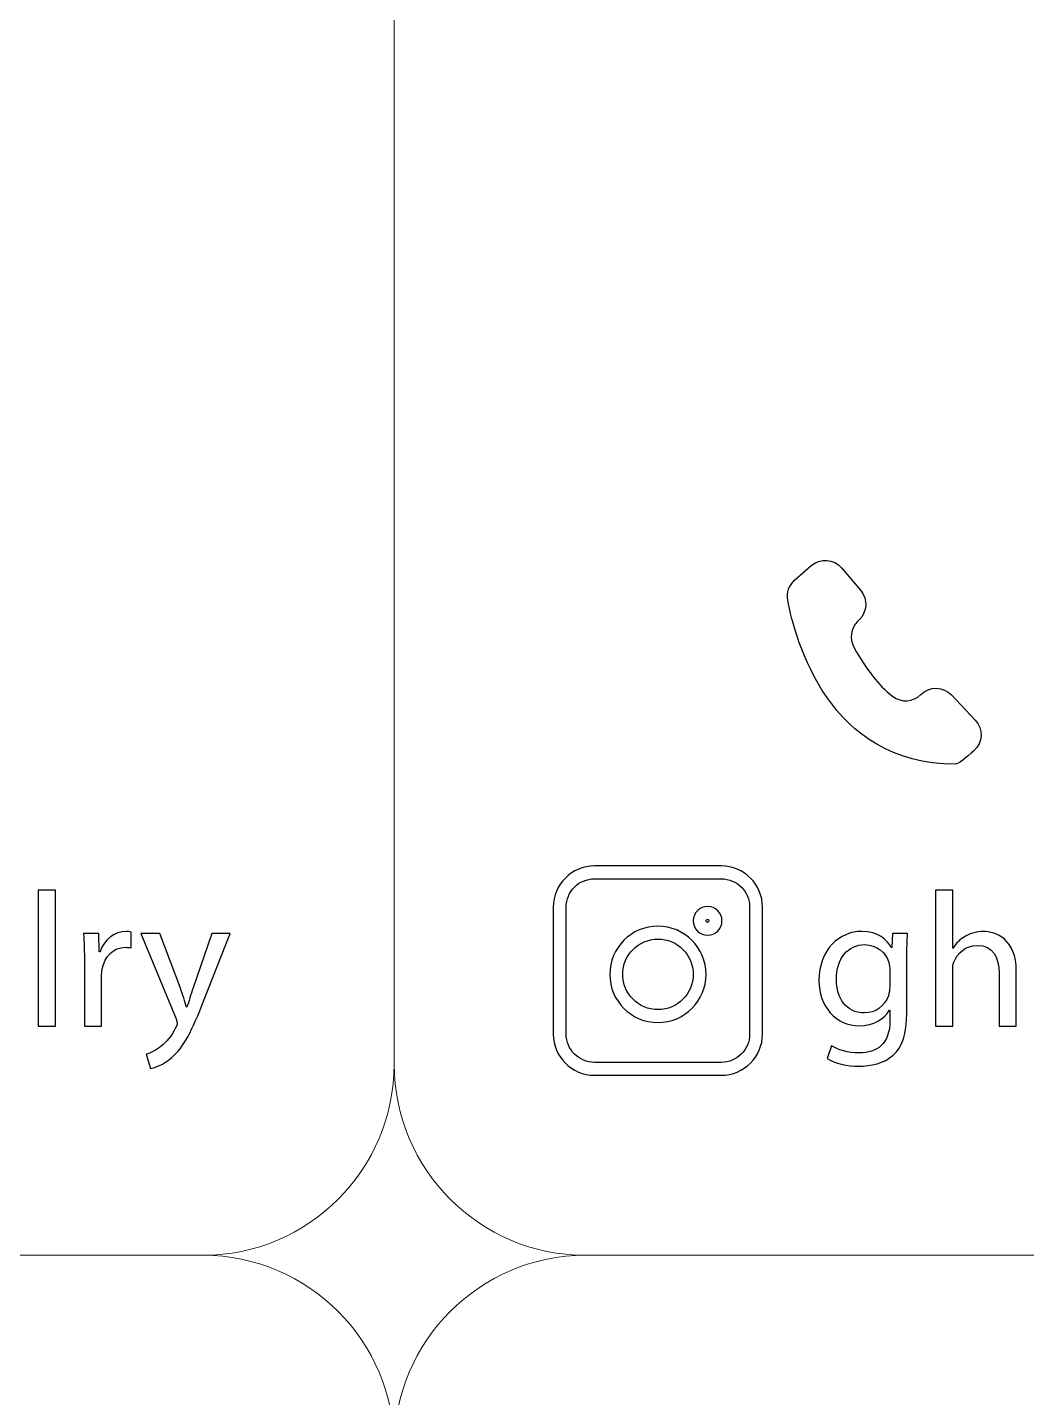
# Model space of a CAD drawing. Header units: millimetres. Extents: x -576 to 618, y 160 to 343.
# Drawn here: x 293.4 to 309.02, y 261.28 to 282.68 of the extents above; entities that cross this region are included whole.
import ezdxf

# ---------------------------------------------------------------- set-up
doc = ezdxf.new("R2010")
doc.units = ezdxf.units.MM
doc.header["$MEASUREMENT"] = 0
doc.layers.add('Layer 1', color=7, linetype='Continuous')

msp = doc.modelspace()

# ---------------------------------------------------------------- linework, layer by layer
at = {"layer": 'Layer 1', "color": 250, "lineweight": 18}
for points in [[(262.3217, 303.3001), (262.3217, 303.3001), (296.1517, 303.3001), (296.1517, 303.3001), (297.7957, 303.3001), (299.1367, 301.9591), (299.1367, 300.3151), (299.1367, 300.3151), (299.1367, 266.4851), (299.1367, 266.4851), (299.1367, 264.8411), (297.7957, 263.5001), (296.1517, 263.5001), (296.1517, 263.5001), (262.3217, 263.5001), (262.3217, 263.5001), (260.6777, 263.5001), (259.3367, 264.8411), (259.3367, 266.4851), (259.3367, 266.4851), (259.3367, 300.3151), (259.3367, 300.3151), (259.3367, 301.9591), (260.6777, 303.3001), (262.3217, 303.3001)], [(302.1217, 303.3001), (302.1217, 303.3001), (335.9517, 303.3001), (335.9517, 303.3001), (337.5957, 303.3001), (338.9367, 301.9591), (338.9367, 300.3151), (338.9367, 300.3151), (338.9367, 266.4851), (338.9367, 266.4851), (338.9367, 264.8411), (337.5957, 263.5001), (335.9517, 263.5001), (335.9517, 263.5001), (302.1217, 263.5001), (302.1217, 263.5001), (300.4777, 263.5001), (299.1367, 264.8411), (299.1367, 266.4851), (299.1367, 266.4851), (299.1367, 300.3151), (299.1367, 300.3151), (299.1367, 301.9591), (300.4777, 303.3001), (302.1217, 303.3001)], [(262.3217, 263.5001), (262.3217, 263.5001), (296.1517, 263.5001), (296.1517, 263.5001), (297.7957, 263.5001), (299.1367, 262.1591), (299.1367, 260.5151), (299.1367, 260.5151), (299.1367, 226.6851), (299.1367, 226.6851), (299.1367, 225.0411), (297.7957, 223.7001), (296.1517, 223.7001), (296.1517, 223.7001), (262.3217, 223.7001), (262.3217, 223.7001), (260.6777, 223.7001), (259.3367, 225.0411), (259.3367, 226.6851), (259.3367, 226.6851), (259.3367, 260.5151), (259.3367, 260.5151), (259.3367, 262.1591), (260.6777, 263.5001), (262.3217, 263.5001)], [(302.1217, 263.5001), (302.1217, 263.5001), (335.9517, 263.5001), (335.9517, 263.5001), (337.5957, 263.5001), (338.9367, 262.1591), (338.9367, 260.5151), (338.9367, 260.5151), (338.9367, 226.6851), (338.9367, 226.6851), (338.9367, 225.0411), (337.5957, 223.7001), (335.9517, 223.7001), (335.9517, 223.7001), (302.1217, 223.7001), (302.1217, 223.7001), (300.4777, 223.7001), (299.1367, 225.0411), (299.1367, 226.6851), (299.1367, 226.6851), (299.1367, 260.5151), (299.1367, 260.5151), (299.1367, 262.1591), (300.4777, 263.5001), (302.1217, 263.5001)]]:
    msp.add_open_spline(points, degree=3, knots=[0, 0, 0, 0, 0.125, 0.125, 0.125, 0.25, 0.25, 0.25, 0.375, 0.375, 0.375, 0.5, 0.5, 0.5, 0.625, 0.625, 0.625, 0.75, 0.75, 0.75, 0.875, 0.875, 0.875, 1, 1, 1, 1], dxfattribs=at)
at = {"layer": 'Layer 1', "color": 230}
for points, knots in [([(306.3781, 273.4016), (306.3781, 273.4016), (306.4074, 273.4304), (306.4074, 273.4304), (306.5313, 273.5527), (306.5407, 273.7498), (306.428, 273.8828), (306.428, 273.8828), (306.1285, 274.2381), (306.1285, 274.2381), (306.0077, 274.3811), (305.7934, 274.3967), (305.6533, 274.2734), (305.6533, 274.2734), (305.3956, 274.0463), (305.3956, 274.0463), (305.307, 273.9683), (305.2667, 273.85), (305.2886, 273.7337), (305.405, 273.109), (305.926, 271.172), (307.9057, 271.172), (307.9503, 271.172), (308.0779, 271.2753), (308.1984, 271.3824), (308.3394, 271.5084), (308.3488, 271.7253), (308.2187, 271.8619), (308.2187, 271.8619), (307.8455, 272.2541), (307.8455, 272.2541), (307.7166, 272.3898), (307.501, 272.3927), (307.3684, 272.26), (307.2502, 272.1417), (307.0639, 272.1284), (306.931, 272.2295), (306.7709, 272.3511), (306.5534, 272.5779), (306.321, 272.9998), (306.2486, 273.1312), (306.2714, 273.2966), (306.3781, 273.4016)], [0, 0, 0, 0, 0.0714286, 0.0714286, 0.0714286, 0.1428571, 0.1428571, 0.1428571, 0.2142857, 0.2142857, 0.2142857, 0.2857143, 0.2857143, 0.2857143, 0.3571429, 0.3571429, 0.3571429, 0.4285714, 0.4285714, 0.4285714, 0.5, 0.5, 0.5, 0.5714286, 0.5714286, 0.5714286, 0.6428571, 0.6428571, 0.6428571, 0.7142857, 0.7142857, 0.7142857, 0.7857143, 0.7857143, 0.7857143, 0.8571429, 0.8571429, 0.8571429, 0.9285714, 0.9285714, 0.9285714, 1, 1, 1, 1]), ([(304.2485, 266.3125), (304.2485, 266.3125), (302.2676, 266.3125), (302.2676, 266.3125), (302.0899, 266.3125), (301.9287, 266.3848), (301.8122, 266.5012), (301.6952, 266.6178), (301.623, 266.779), (301.623, 266.9569), (301.623, 266.9569), (301.623, 268.9382), (301.623, 268.9382), (301.623, 269.116), (301.6951, 269.277), (301.8117, 269.3937), (301.9288, 269.5107), (302.0899, 269.5829), (302.2676, 269.5829), (302.2676, 269.5829), (304.2485, 269.5829), (304.2485, 269.5829), (304.4263, 269.5829), (304.5874, 269.5107), (304.704, 269.3941), (304.821, 269.277), (304.8932, 269.116), (304.8932, 268.9382), (304.8932, 268.9382), (304.8932, 266.9569), (304.8932, 266.9569), (304.8932, 266.779), (304.8209, 266.6178), (304.7044, 266.5012), (304.5874, 266.3848), (304.4263, 266.3125), (304.2485, 266.3125)], [0, 0, 0, 0, 0.0833333, 0.0833333, 0.0833333, 0.1666667, 0.1666667, 0.1666667, 0.25, 0.25, 0.25, 0.3333333, 0.3333333, 0.3333333, 0.4166667, 0.4166667, 0.4166667, 0.5, 0.5, 0.5, 0.5833333, 0.5833333, 0.5833333, 0.6666667, 0.6666667, 0.6666667, 0.75, 0.75, 0.75, 0.8333333, 0.8333333, 0.8333333, 0.9166667, 0.9166667, 0.9166667, 1, 1, 1, 1]), ([(302.2676, 266.5142), (302.2676, 266.5142), (304.2485, 266.5142), (304.2485, 266.5142), (304.3711, 266.5142), (304.482, 266.5637), (304.562, 266.6436), (304.6419, 266.7239), (304.6915, 266.8346), (304.6915, 266.9569), (304.6915, 266.9569), (304.6915, 268.9382), (304.6915, 268.9382), (304.6915, 269.0608), (304.642, 269.1717), (304.5621, 269.2517), (304.482, 269.3317), (304.3711, 269.3812), (304.2485, 269.3812), (304.2485, 269.3812), (302.2676, 269.3812), (302.2676, 269.3812), (302.145, 269.3812), (302.0341, 269.3317), (301.9541, 269.2517), (301.8741, 269.1717), (301.8246, 269.0608), (301.8246, 268.9382), (301.8246, 268.9382), (301.8246, 266.9569), (301.8246, 266.9569), (301.8246, 266.8346), (301.8742, 266.7239), (301.9544, 266.6438), (302.0341, 266.5637), (302.145, 266.5142), (302.2676, 266.5142)], [0, 0, 0, 0, 0.0833333, 0.0833333, 0.0833333, 0.1666667, 0.1666667, 0.1666667, 0.25, 0.25, 0.25, 0.3333333, 0.3333333, 0.3333333, 0.4166667, 0.4166667, 0.4166667, 0.5, 0.5, 0.5, 0.5833333, 0.5833333, 0.5833333, 0.6666667, 0.6666667, 0.6666667, 0.75, 0.75, 0.75, 0.8333333, 0.8333333, 0.8333333, 0.9166667, 0.9166667, 0.9166667, 1, 1, 1, 1]), ([(293.571, 269.2022), (293.571, 269.2022), (293.8406, 269.2022), (293.8406, 269.2022), (293.8406, 269.2022), (293.8406, 267.0793), (293.8406, 267.0793), (293.8406, 267.0793), (293.571, 267.0793), (293.571, 267.0793), (293.571, 267.0793), (293.571, 269.2022), (293.571, 269.2022)], [0, 0, 0, 0, 0.25, 0.25, 0.25, 0.5, 0.5, 0.5, 0.75, 0.75, 0.75, 1, 1, 1, 1]), ([(307.5963, 269.2023), (307.5963, 269.2023), (307.8662, 269.2023), (307.8662, 269.2023), (307.8662, 269.2023), (307.8662, 268.299), (307.8662, 268.299), (307.8662, 268.299), (307.8721, 268.299), (307.8721, 268.299), (307.9152, 268.3742), (307.9826, 268.4401), (308.0653, 268.4847), (308.1451, 268.5296), (308.24, 268.5592), (308.3414, 268.5592), (308.5407, 268.5592), (308.8597, 268.4401), (308.8597, 267.9405), (308.8597, 267.9405), (308.8597, 267.0794), (308.8597, 267.0794), (308.8597, 267.0794), (308.5897, 267.0794), (308.5897, 267.0794), (308.5897, 267.0794), (308.5897, 267.9106), (308.5897, 267.9106), (308.5897, 268.1436), (308.5008, 268.3411), (308.2462, 268.3411), (308.0715, 268.3411), (307.9336, 268.2214), (307.8846, 268.0778), (307.8694, 268.0423), (307.8662, 268.0032), (307.8662, 267.9524), (307.8662, 267.9524), (307.8662, 267.0794), (307.8662, 267.0794), (307.8662, 267.0794), (307.5963, 267.0794), (307.5963, 267.0794), (307.5963, 267.0794), (307.5963, 269.2023), (307.5963, 269.2023)], [0, 0, 0, 0, 0.0666667, 0.0666667, 0.0666667, 0.1333333, 0.1333333, 0.1333333, 0.2, 0.2, 0.2, 0.2666667, 0.2666667, 0.2666667, 0.3333333, 0.3333333, 0.3333333, 0.4, 0.4, 0.4, 0.4666667, 0.4666667, 0.4666667, 0.5333333, 0.5333333, 0.5333333, 0.6, 0.6, 0.6, 0.6666667, 0.6666667, 0.6666667, 0.7333333, 0.7333333, 0.7333333, 0.8, 0.8, 0.8, 0.8666667, 0.8666667, 0.8666667, 0.9333333, 0.9333333, 0.9333333, 1, 1, 1, 1]), ([(304.2599, 268.7245), (304.2599, 268.6624), (304.2347, 268.6061), (304.194, 268.5654), (304.1534, 268.5247), (304.097, 268.4995), (304.0349, 268.4995), (303.9728, 268.4995), (303.9165, 268.5247), (303.8758, 268.5654), (303.8351, 268.6061), (303.8099, 268.6624), (303.8099, 268.7245), (303.8099, 268.7866), (303.8351, 268.8429), (303.8758, 268.8836), (303.9165, 268.9243), (303.9728, 268.9495), (304.0349, 268.9495), (304.097, 268.9495), (304.1534, 268.9243), (304.194, 268.8836), (304.2347, 268.8429), (304.2599, 268.7866), (304.2599, 268.7245)], [0, 0, 0, 0, 0.125, 0.125, 0.125, 0.25, 0.25, 0.25, 0.375, 0.375, 0.375, 0.5, 0.5, 0.5, 0.625, 0.625, 0.625, 0.75, 0.75, 0.75, 0.875, 0.875, 0.875, 1, 1, 1, 1]), ([(304.0115, 267.8887), (304.0115, 267.6814), (303.9271, 267.4932), (303.7907, 267.3569), (303.6548, 267.2204), (303.4666, 267.1361), (303.2588, 267.1361), (303.0511, 267.1361), (302.8628, 267.2205), (302.7267, 267.3565), (302.5905, 267.4927), (302.5063, 267.681), (302.5063, 267.8887), (302.5063, 268.0963), (302.5906, 268.2844), (302.7267, 268.4207), (302.8629, 268.5574), (303.0511, 268.6416), (303.2588, 268.6416), (303.4663, 268.6416), (303.6546, 268.5572), (303.791, 268.4207), (303.9272, 268.2844), (304.0115, 268.0963), (304.0115, 267.8887)], [0, 0, 0, 0, 0.125, 0.125, 0.125, 0.25, 0.25, 0.25, 0.375, 0.375, 0.375, 0.5, 0.5, 0.5, 0.625, 0.625, 0.625, 0.75, 0.75, 0.75, 0.875, 0.875, 0.875, 1, 1, 1, 1]), ([(304.0515, 268.708), (304.0556, 268.7121), (304.0583, 268.7181), (304.0583, 268.7245), (304.0583, 268.731), (304.0556, 268.7369), (304.0515, 268.7411), (304.0473, 268.7452), (304.0414, 268.7479), (304.0349, 268.7479), (304.0285, 268.7479), (304.0225, 268.7452), (304.0184, 268.7411), (304.0142, 268.7369), (304.0116, 268.731), (304.0116, 268.7245), (304.0116, 268.7181), (304.0142, 268.7121), (304.0184, 268.708), (304.0225, 268.7038), (304.0285, 268.7012), (304.0349, 268.7012), (304.0414, 268.7012), (304.0473, 268.7038), (304.0515, 268.708)], [0, 0, 0, 0, 0.125, 0.125, 0.125, 0.25, 0.25, 0.25, 0.375, 0.375, 0.375, 0.5, 0.5, 0.5, 0.625, 0.625, 0.625, 0.75, 0.75, 0.75, 0.875, 0.875, 0.875, 1, 1, 1, 1]), ([(294.2948, 268.0752), (294.2948, 268.2456), (294.2914, 268.3922), (294.2823, 268.5264), (294.2823, 268.5264), (294.5186, 268.5264), (294.5186, 268.5264), (294.5186, 268.5264), (294.5276, 268.2425), (294.5276, 268.2425), (294.5276, 268.2425), (294.5401, 268.2425), (294.5401, 268.2425), (294.6075, 268.4368), (294.7697, 268.5595), (294.951, 268.5595), (294.9816, 268.5595), (295.0031, 268.5563), (295.0277, 268.5504), (295.0277, 268.5504), (295.0277, 268.3024), (295.0277, 268.3024), (295, 268.3083), (294.9722, 268.3114), (294.9357, 268.3114), (294.7453, 268.3114), (294.6106, 268.171), (294.5738, 267.9735), (294.5675, 267.9376), (294.5613, 267.8958), (294.5613, 267.8509), (294.5613, 267.8509), (294.5613, 267.0796), (294.5613, 267.0796), (294.5613, 267.0796), (294.2948, 267.0796), (294.2948, 267.0796), (294.2948, 267.0796), (294.2948, 268.0752), (294.2948, 268.0752)], [0, 0, 0, 0, 0.0769231, 0.0769231, 0.0769231, 0.1538462, 0.1538462, 0.1538462, 0.2307692, 0.2307692, 0.2307692, 0.3076923, 0.3076923, 0.3076923, 0.3846154, 0.3846154, 0.3846154, 0.4615385, 0.4615385, 0.4615385, 0.5384615, 0.5384615, 0.5384615, 0.6153846, 0.6153846, 0.6153846, 0.6923077, 0.6923077, 0.6923077, 0.7692308, 0.7692308, 0.7692308, 0.8461538, 0.8461538, 0.8461538, 0.9230769, 0.9230769, 0.9230769, 1, 1, 1, 1]), ([(295.4722, 268.5265), (295.4722, 268.5265), (295.7969, 267.6716), (295.7969, 267.6716), (295.8306, 267.5758), (295.8678, 267.4622), (295.8921, 267.3755), (295.8921, 267.3755), (295.898, 267.3755), (295.898, 267.3755), (295.9258, 267.4622), (295.9564, 267.5726), (295.9932, 267.6775), (295.9932, 267.6775), (296.2875, 268.5265), (296.2875, 268.5265), (296.2875, 268.5265), (296.5726, 268.5265), (296.5726, 268.5265), (296.5726, 268.5265), (296.168, 267.495), (296.168, 267.495), (295.9748, 266.9989), (295.8429, 266.7446), (295.6591, 266.5892), (295.5274, 266.4756), (295.3954, 266.4307), (295.328, 266.4185), (295.328, 266.4185), (295.2604, 266.6401), (295.2604, 266.6401), (295.328, 266.6609), (295.4166, 266.7028), (295.4965, 266.7683), (295.5702, 266.8253), (295.6619, 266.9271), (295.7236, 267.0616), (295.7358, 267.0884), (295.7449, 267.1093), (295.7449, 267.1243), (295.7449, 267.1392), (295.7387, 267.1602), (295.7265, 267.1933), (295.7265, 267.1933), (295.1779, 268.5265), (295.1779, 268.5265), (295.1779, 268.5265), (295.4722, 268.5265), (295.4722, 268.5265)], [0, 0, 0, 0, 0.0625, 0.0625, 0.0625, 0.125, 0.125, 0.125, 0.1875, 0.1875, 0.1875, 0.25, 0.25, 0.25, 0.3125, 0.3125, 0.3125, 0.375, 0.375, 0.375, 0.4375, 0.4375, 0.4375, 0.5, 0.5, 0.5, 0.5625, 0.5625, 0.5625, 0.625, 0.625, 0.625, 0.6875, 0.6875, 0.6875, 0.75, 0.75, 0.75, 0.8125, 0.8125, 0.8125, 0.875, 0.875, 0.875, 0.9375, 0.9375, 0.9375, 1, 1, 1, 1]), ([(303.6487, 267.4992), (303.7483, 267.5985), (303.8098, 267.7364), (303.8098, 267.8887), (303.8098, 268.0412), (303.7481, 268.1793), (303.6484, 268.279), (303.5491, 268.3784), (303.4112, 268.44), (303.2588, 268.44), (303.1067, 268.44), (302.9689, 268.3783), (302.8692, 268.2786), (302.7696, 268.1792), (302.7079, 268.0412), (302.7079, 267.8887), (302.7079, 267.7367), (302.7696, 267.5988), (302.8693, 267.4991), (302.9689, 267.3995), (303.1067, 267.3378), (303.2588, 267.3378), (303.411, 267.3378), (303.5488, 267.3995), (303.6487, 267.4992)], [0, 0, 0, 0, 0.125, 0.125, 0.125, 0.25, 0.25, 0.25, 0.375, 0.375, 0.375, 0.5, 0.5, 0.5, 0.625, 0.625, 0.625, 0.75, 0.75, 0.75, 0.875, 0.875, 0.875, 1, 1, 1, 1]), ([(307.1606, 268.5265), (307.1546, 268.4219), (307.1484, 268.3052), (307.1484, 268.1289), (307.1484, 268.1289), (307.1484, 267.2887), (307.1484, 267.2887), (307.1484, 266.957), (307.081, 266.7533), (306.9369, 266.6278), (306.7927, 266.4965), (306.5843, 266.4544), (306.3971, 266.4544), (306.2192, 266.4544), (306.0232, 266.4965), (305.9035, 266.5742), (305.9035, 266.5742), (305.9712, 266.7745), (305.9712, 266.7745), (306.0692, 266.7146), (306.2223, 266.6609), (306.4065, 266.6609), (306.6822, 266.6609), (306.8848, 266.8013), (306.8848, 267.1664), (306.8848, 267.1664), (306.8848, 267.3274), (306.8848, 267.3274), (306.8848, 267.3274), (306.8785, 267.3274), (306.8785, 267.3274), (306.7958, 267.1932), (306.6364, 267.0855), (306.4065, 267.0855), (306.0383, 267.0855), (305.7749, 267.3904), (305.7749, 267.7911), (305.7749, 268.2815), (306.1028, 268.5595), (306.4433, 268.5595), (306.7006, 268.5595), (306.8417, 268.4279), (306.9063, 268.3084), (306.9063, 268.3084), (306.9122, 268.3084), (306.9122, 268.3084), (306.9122, 268.3084), (306.9247, 268.5265), (306.9247, 268.5265), (306.9247, 268.5265), (307.1606, 268.5265), (307.1606, 268.5265)], [0, 0, 0, 0, 0.0588235, 0.0588235, 0.0588235, 0.1176471, 0.1176471, 0.1176471, 0.1764706, 0.1764706, 0.1764706, 0.2352941, 0.2352941, 0.2352941, 0.2941176, 0.2941176, 0.2941176, 0.3529412, 0.3529412, 0.3529412, 0.4117647, 0.4117647, 0.4117647, 0.4705882, 0.4705882, 0.4705882, 0.5294118, 0.5294118, 0.5294118, 0.5882353, 0.5882353, 0.5882353, 0.6470588, 0.6470588, 0.6470588, 0.7058824, 0.7058824, 0.7058824, 0.7647059, 0.7647059, 0.7647059, 0.8235294, 0.8235294, 0.8235294, 0.8823529, 0.8823529, 0.8823529, 0.9411765, 0.9411765, 0.9411765, 1, 1, 1, 1]), ([(306.8816, 267.9555), (306.8816, 268.0004), (306.8785, 268.0394), (306.8664, 268.0752), (306.817, 268.2275), (306.6853, 268.353), (306.4891, 268.353), (306.2317, 268.353), (306.0477, 268.1408), (306.0477, 267.806), (306.0477, 267.5218), (306.1949, 267.2859), (306.486, 267.2859), (306.6516, 267.2859), (306.8021, 267.3876), (306.8601, 267.5548), (306.8754, 267.5995), (306.8816, 267.6504), (306.8816, 267.6953), (306.8816, 267.6953), (306.8816, 267.9555), (306.8816, 267.9555)], [0, 0, 0, 0, 0.1428571, 0.1428571, 0.1428571, 0.2857143, 0.2857143, 0.2857143, 0.4285714, 0.4285714, 0.4285714, 0.5714286, 0.5714286, 0.5714286, 0.7142857, 0.7142857, 0.7142857, 0.8571429, 0.8571429, 0.8571429, 1, 1, 1, 1])]:
    msp.add_open_spline(points, degree=3, knots=knots, dxfattribs=at)

doc.saveas('drawing.dxf')
